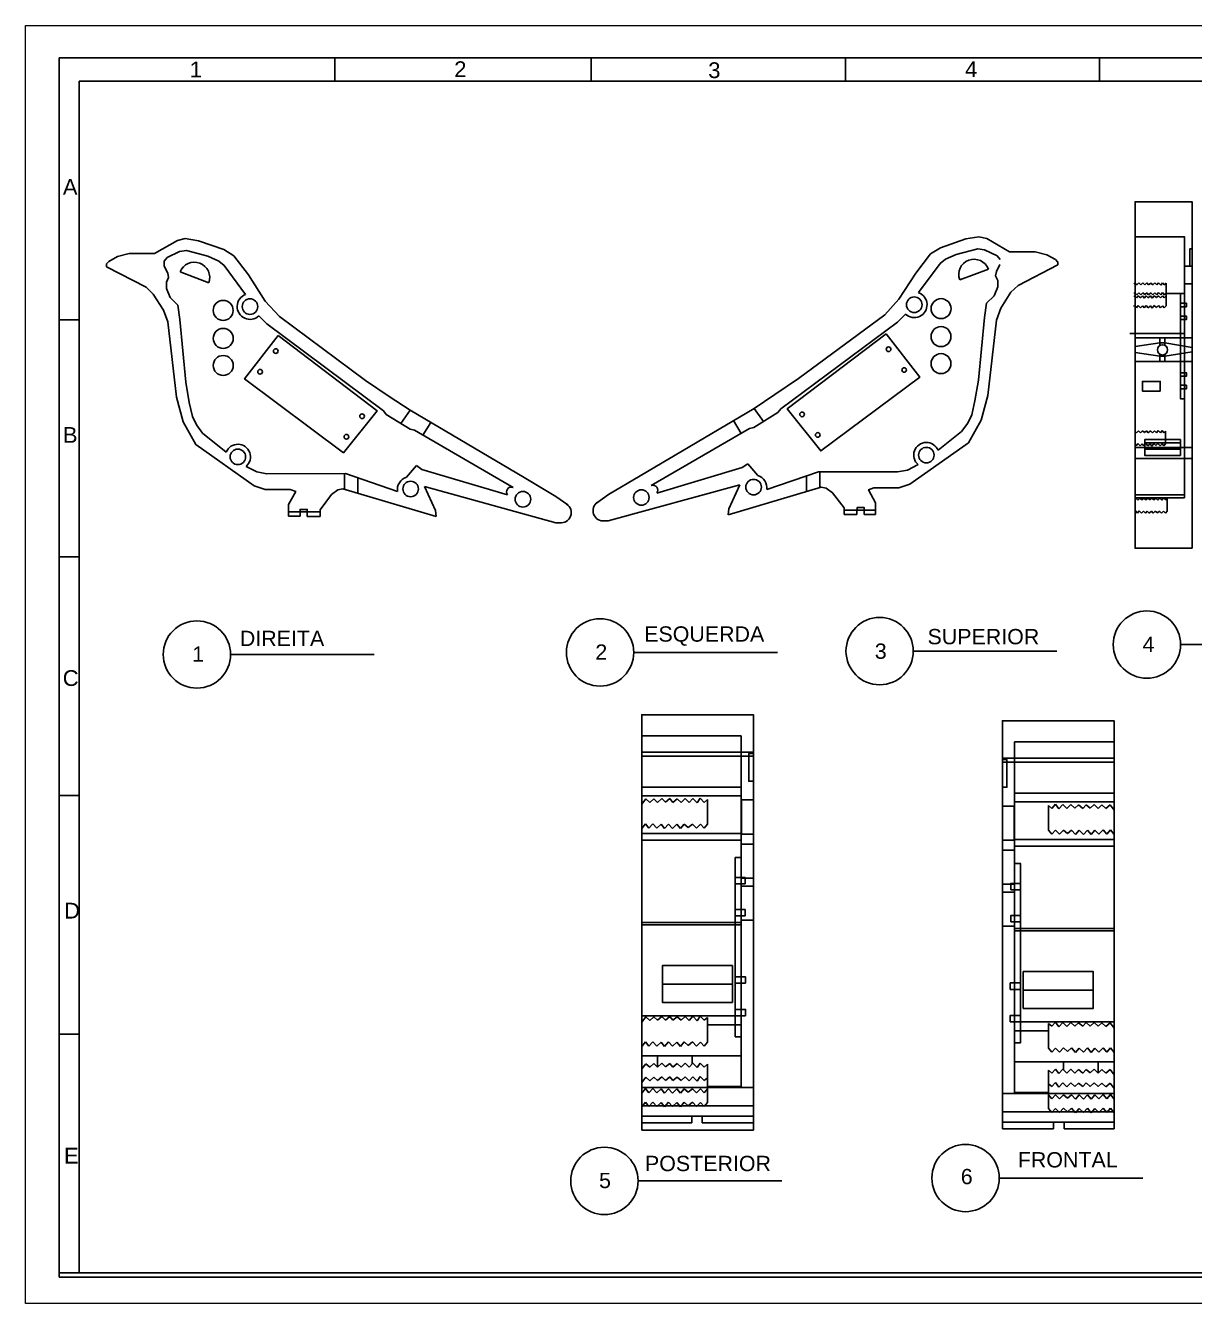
# Model space of a CAD drawing. Header units: inches. Extents: x 22 to 314, y 15 to 209.
# Drawn here: x 21.8 to 199.6, y 14.5 to 209 of the extents above; entities that cross this region are included whole.
import ezdxf
from ezdxf.lldxf.tags import DXFTag

# ---------------------------------------------------------------- set-up
doc = ezdxf.new("R2010")
doc.units = ezdxf.units.IN
doc.layers.add('1', color=1, linetype='Continuous')
doc.layers.add('TEXTOS', color=11, linetype='Continuous', lineweight=13)
doc.layers.add('TRAZOS 3', color=50, linetype='Continuous', lineweight=9)
tags = doc.linetypes.add('CONTOUR', pattern=[0.46875, 0.375, -0.09375]).pattern_tags.tags
tags[6:7] = [DXFTag(74, 4), DXFTag(75, 0), DXFTag(340, '0'), DXFTag(46, 1.0), DXFTag(50, 0.0), DXFTag(44, 0.0), DXFTag(45, 0.0)]
tags[4:5] = [DXFTag(74, 4), DXFTag(75, 0), DXFTag(340, '0'), DXFTag(46, 1.0), DXFTag(50, 0.0), DXFTag(44, 0.0), DXFTag(45, 0.0)]

msp = doc.modelspace()

# ---------------------------------------------------------------- linework, layer by layer
at = {"color": 1}
for p, q in [((41.44, 174.29), (44.91, 176.29)), ((44.91, 176.29), (46.1, 176.57)), ((46.1, 176.57), (48.09, 176.24)), ((48.09, 176.24), (51.96, 174.88)), ((160.94, 175.15), (159.44, 174.22)), ((164.82, 176.51), (160.94, 175.15)), ((166.8, 176.84), (164.82, 176.51)), ((167.99, 176.56), (166.8, 176.84)), ((171.47, 174.56), (167.99, 176.56)), ((34.12, 172.69), (34.47, 173.09)), ((34.47, 173.09), (35.8, 173.81)), ((35.8, 173.81), (37.55, 174.29)), ((37.55, 174.29), (41.44, 174.29)), ((51.96, 174.88), (53.46, 173.94)), ((53.46, 173.94), (55.69, 171.03)), ((159.44, 174.22), (157.21, 171.3)), ((175.36, 174.56), (171.47, 174.56)), ((177.1, 174.08), (175.36, 174.56)), ((178.43, 173.37), (177.1, 174.08)), ((178.78, 172.97), (178.43, 173.37)), ((34.12, 172.28), (34.12, 172.69)), ((40.14, 169.17), (34.12, 172.28)), ((157.21, 171.3), (154.64, 167.32)), ((168.24, 171.92), (163.87, 170.27)), ((172.76, 169.44), (178.78, 172.55)), ((178.78, 172.55), (178.78, 172.97)), ((55.69, 171.03), (58.26, 167.05)), ((154.64, 167.32), (152.48, 164.97)), ((58.26, 167.05), (60.42, 164.69)), ((60.42, 164.69), (73.53, 154.97)), ((152.48, 164.97), (139.37, 155.25)), ((73.53, 154.97), (77.13, 152.55)), ((139.37, 155.25), (135.77, 152.82)), ((77.13, 152.55), (80.29, 150.44)), ((135.77, 152.82), (132.61, 150.71)), ((80.29, 150.44), (97.63, 140.19)), ((132.61, 150.71), (115.27, 140.46)), ((97.63, 140.19), (102.43, 137.32)), ((115.27, 140.46), (110.47, 137.6)), ((84.27, 134.27), (70.07, 138.47)), ((102.47, 133.32), (82.46, 138.84)), ((82.46, 138.84), (84.15, 135.16)), ((110.43, 133.59), (130.45, 139.11)), ((128.64, 134.54), (142.83, 138.74)), ((130.45, 139.11), (128.76, 135.43)), ((102.43, 137.32), (104.29, 136.02)), ((110.47, 137.6), (108.62, 136.3)), ((108.62, 136.3), (108.62, 136.29)), ((151.08, 136.36), (151.08, 134.57)), ((61.82, 136.08), (61.82, 134.3)), ((63.55, 134.3), (61.82, 134.3)), ((63.55, 134.98), (63.55, 134.3)), ((64.65, 134.98), (64.64, 134.98)), ((64.65, 134.27), (64.65, 134.98)), ((66.6, 134.27), (64.65, 134.27)), ((66.6, 135.28), (66.6, 134.27)), ((84.15, 135.16), (84.27, 134.27)), ((104.29, 136.02), (104.28, 136.01)), ((128.76, 135.43), (128.64, 134.54)), ((146.3, 135.56), (146.3, 134.55)), ((146.3, 134.55), (148.25, 134.55)), ((148.25, 134.55), (148.25, 135.25)), ((148.25, 135.25), (148.26, 135.25)), ((149.35, 135.25), (149.35, 134.57)), ((149.35, 134.57), (151.08, 134.57)), ((103.04, 133.32), (102.47, 133.32)), ((109.87, 133.59), (110.43, 133.59)), ((170.37, 46.48), (187.34, 46.48)), ((124.71, 42.99), (123.12, 42.99)), ((170.37, 43.68), (187.34, 43.68)), ((178.16, 41.11), (170.37, 41.11)), ((178.16, 42.08), (179.75, 42.08)), ((178.16, 42.08), (178.16, 41.11)), ((179.75, 42.08), (179.75, 41.11)), ((179.75, 41.11), (187.34, 41.11))]:
    msp.add_line(p, q, dxfattribs=at)
at = {"color": 5}
for p, q in [((43.33, 173.66), (42.88, 173.11)), ((42.88, 173.11), (42.91, 172.35)), ((45.24, 174.57), (43.33, 173.66)), ((46.29, 174.73), (45.24, 174.57)), ((49.55, 173.88), (46.29, 174.73)), ((51.21, 173.13), (49.55, 173.88)), ((52.01, 172.48), (51.21, 173.13)), ((42.91, 172.35), (43.44, 171.29)), ((43.44, 171.29), (43.57, 170.64)), ((55.27, 168.05), (52.01, 172.48)), ((43.57, 170.64), (43.22, 169.9)), ((43.22, 169.9), (43.22, 168.96)), ((43.22, 168.96), (43.79, 167.6)), ((43.79, 167.6), (44.96, 166.43)), ((44.96, 166.43), (45.27, 164.26)), ((45.27, 164.26), (46.17, 154.73)), ((58.48, 163.56), (57.29, 164.8)), ((76.25, 150.37), (58.48, 163.56)), ((46.17, 154.73), (46.7, 151.62)), ((46.7, 151.62), (47.2, 149.49)), ((76.67, 149.81), (76.25, 150.37)), ((80.31, 147.55), (76.67, 149.81)), ((47.2, 149.49), (47.79, 148.2)), ((47.79, 148.2), (48.74, 146.95)), ((48.74, 146.95), (52.32, 144.07)), ((80.97, 147.38), (80.31, 147.55)), ((95.94, 138.7), (80.97, 147.38)), ((79.73, 140.23), (81.24, 142.02)), ((81.24, 142.02), (82.09, 141.43)), ((55.36, 141.89), (56.99, 141.04)), ((56.99, 141.04), (58.48, 140.77)), ((58.48, 140.77), (70.48, 140.8)), ((70.48, 140.8), (78.37, 138.08)), ((82.09, 141.43), (95.08, 137.57))]:
    msp.add_line(p, q, dxfattribs=at)
at = {"color": 3, "linetype": 'CONTOUR'}
for p, q in [((160.89, 172.75), (161.69, 173.4)), ((161.69, 173.4), (163.35, 174.16)), ((163.35, 174.16), (166.61, 175)), ((166.61, 175), (167.66, 174.84)), ((167.66, 174.84), (169.57, 173.93)), ((169.57, 173.93), (170.02, 173.39)), ((45.31, 171.48), (49.68, 169.83)), ((157.63, 168.33), (160.89, 172.75)), ((169.46, 171.57), (169.33, 170.91)), ((169.99, 172.62), (169.46, 171.57)), ((169.69, 169.23), (169.11, 167.87)), ((169.33, 170.91), (169.69, 170.18)), ((169.69, 170.18), (169.69, 169.23)), ((190.49, 169.79), (190.38, 169.68)), ((190.81, 169.52), (190.49, 169.79)), ((191.12, 169.8), (190.81, 169.52)), ((191.4, 169.52), (191.12, 169.8)), ((191.72, 169.82), (191.4, 169.52)), ((192.02, 169.54), (191.72, 169.82)), ((192.34, 169.81), (192.02, 169.54)), ((192.59, 169.52), (192.34, 169.81)), ((192.92, 169.79), (192.59, 169.52)), ((193.22, 169.53), (192.92, 169.79)), ((193.53, 169.82), (193.22, 169.53)), ((193.83, 169.51), (193.53, 169.82)), ((194.13, 169.83), (193.83, 169.51)), ((194.45, 169.49), (194.13, 169.83)), ((194.7, 169.84), (194.45, 169.49)), ((194.99, 169.53), (194.7, 169.84)), ((195.25, 169.75), (194.99, 169.53)), ((195.25, 167.84), (195.25, 169.75)), ((169.11, 167.87), (167.94, 166.71)), ((190.49, 168.28), (190.38, 168.18)), ((190.38, 167.73), (190.47, 167.86)), ((190.47, 167.86), (190.74, 167.53)), ((190.81, 168.02), (190.49, 168.28)), ((190.74, 167.53), (191.03, 167.87)), ((191.12, 168.3), (190.81, 168.02)), ((191.03, 167.87), (191.36, 167.53)), ((191.4, 168.02), (191.12, 168.3)), ((191.36, 167.53), (191.68, 167.84)), ((191.72, 168.32), (191.4, 168.02)), ((191.68, 167.84), (191.95, 167.5)), ((192.02, 168.04), (191.72, 168.32)), ((191.95, 167.5), (192.24, 167.85)), ((192.34, 168.31), (192.02, 168.04)), ((192.24, 167.85), (192.55, 167.52)), ((192.59, 168.02), (192.34, 168.31)), ((192.55, 167.52), (192.88, 167.84)), ((192.92, 168.29), (192.59, 168.02)), ((192.88, 167.84), (193.16, 167.5)), ((193.22, 168.02), (192.92, 168.29)), ((193.16, 167.5), (193.46, 167.85)), ((193.53, 168.31), (193.22, 168.02)), ((193.46, 167.85), (193.78, 167.58)), ((193.83, 168.01), (193.53, 168.31)), ((193.78, 167.58), (194.09, 167.85)), ((194.13, 168.33), (193.83, 168.01)), ((194.09, 167.85), (194.4, 167.53)), ((194.45, 167.99), (194.13, 168.33)), ((194.4, 167.53), (194.71, 167.84)), ((194.7, 168.33), (194.45, 167.99)), ((194.99, 168.02), (194.7, 168.33)), ((194.71, 167.84), (194.99, 167.53)), ((195.25, 168.25), (194.99, 168.02)), ((194.99, 167.53), (195.25, 167.84)), ((195.25, 166.34), (195.25, 168.25)), ((167.94, 166.71), (167.63, 164.53)), ((190.38, 166.23), (190.47, 166.36)), ((190.47, 166.36), (190.74, 166.02)), ((190.74, 166.02), (191.03, 166.36)), ((191.03, 166.36), (191.36, 166.03)), ((191.36, 166.03), (191.68, 166.33)), ((191.68, 166.33), (191.95, 166)), ((191.95, 166), (192.24, 166.35)), ((192.24, 166.35), (192.55, 166.02)), ((192.55, 166.02), (192.88, 166.34)), ((192.88, 166.34), (193.16, 165.99)), ((193.16, 165.99), (193.46, 166.35)), ((193.46, 166.35), (193.78, 166.07)), ((193.78, 166.07), (194.09, 166.35)), ((194.09, 166.35), (194.4, 166.03)), ((194.4, 166.03), (194.71, 166.34)), ((194.71, 166.34), (194.99, 166.03)), ((194.99, 166.03), (195.25, 166.34)), ((136.65, 150.65), (154.43, 163.83)), ((154.43, 163.83), (155.61, 165.07)), ((167.63, 164.53), (166.73, 155)), ((198.04, 162.1), (189.73, 162.1)), ((190.54, 161.47), (195.09, 161.47)), ((194.33, 160.31), (194.33, 161.47)), ((195.09, 160.3), (195.09, 161.47)), ((195.09, 161.47), (199.22, 161.47)), ((194.29, 160.68), (190.54, 160.13)), ((195.09, 160.68), (194.29, 160.68)), ((199.22, 159.97), (195.09, 160.68)), ((194.33, 158.65), (190.54, 159.24)), ((190.54, 157.87), (195.09, 157.87)), ((194.33, 157.87), (194.33, 158.94)), ((195.09, 158.65), (194.33, 158.65)), ((199.22, 159.3), (195.09, 158.65)), ((195.09, 157.87), (195.09, 158.94)), ((195.09, 157.87), (199.22, 157.87)), ((166.73, 155), (166.2, 151.89)), ((166.2, 151.89), (165.71, 149.76)), ((198.04, 152.18), (198.04, 137.1)), ((78.88, 148.44), (80.29, 150.44)), ((132.59, 147.82), (136.23, 150.09)), ((134.02, 148.71), (132.61, 150.71)), ((165.71, 149.76), (165.11, 148.47)), ((82.25, 146.64), (83.43, 148.58)), ((130.65, 146.92), (129.47, 148.86)), ((165.11, 148.47), (164.16, 147.22)), ((116.96, 138.98), (131.93, 147.66)), ((164.16, 147.22), (160.59, 144.34)), ((190.75, 147.01), (190.54, 147.2)), ((191.06, 147.3), (190.75, 147.01)), ((191.35, 147.02), (191.06, 147.3)), ((191.67, 147.32), (191.35, 147.02)), ((191.97, 147.04), (191.67, 147.32)), ((192.29, 147.3), (191.97, 147.04)), ((192.54, 147.02), (192.29, 147.3)), ((192.87, 147.29), (192.54, 147.02)), ((193.17, 147.02), (192.87, 147.29)), ((193.48, 147.31), (193.17, 147.02)), ((193.78, 147), (193.48, 147.31)), ((194.08, 147.33), (193.78, 147)), ((194.4, 146.99), (194.08, 147.33)), ((194.64, 147.33), (194.4, 146.99)), ((194.94, 147.02), (194.64, 147.33)), ((195.19, 147.24), (194.94, 147.02)), ((195.19, 145.34), (195.19, 147.24)), ((190.54, 145.2), (190.69, 145.02)), ((199.22, 144.77), (190.54, 144.77)), ((190.69, 145.02), (190.98, 145.36)), ((190.98, 145.36), (191.3, 145.03)), ((191.3, 145.03), (191.62, 145.33)), ((191.62, 145.33), (191.9, 145)), ((191.9, 145), (192.19, 145.35)), ((197.45, 145.48), (192.02, 145.48)), ((197.45, 144.51), (192.02, 144.51)), ((192.19, 145.35), (192.5, 145.01)), ((192.5, 145.01), (192.82, 145.34)), ((192.82, 145.34), (193.11, 144.99)), ((193.11, 144.99), (193.4, 145.35)), ((193.4, 145.35), (193.72, 145.07)), ((193.72, 145.07), (194.03, 145.35)), ((194.03, 145.35), (194.35, 145.03)), ((194.35, 145.03), (194.66, 145.34)), ((194.66, 145.34), (194.94, 145.03)), ((194.94, 145.03), (195.19, 145.34)), ((131.66, 142.29), (130.81, 141.7)), ((133.18, 140.51), (131.66, 142.29)), ((157.54, 142.17), (155.91, 141.31)), ((199.22, 143.11), (190.54, 143.11)), ((70.29, 138.4), (70.29, 140.8)), ((72.34, 137.8), (72.34, 140.16)), ((130.81, 141.7), (117.82, 137.84)), ((142.42, 141.08), (134.53, 138.35)), ((140.57, 138.07), (140.57, 140.44)), ((154.42, 141.04), (142.42, 141.08)), ((142.61, 138.67), (142.61, 141.08)), ((155.91, 141.31), (154.42, 141.04)), ((190.65, 137.04), (190.54, 136.93)), ((190.96, 136.77), (190.65, 137.04)), ((191.28, 137.06), (190.96, 136.77)), ((191.56, 136.78), (191.28, 137.06)), ((191.88, 137.08), (191.56, 136.78)), ((192.18, 136.79), (191.88, 137.08)), ((192.5, 137.06), (192.18, 136.79)), ((192.75, 136.78), (192.5, 137.06)), ((193.08, 137.04), (192.75, 136.78)), ((193.38, 136.78), (193.08, 137.04)), ((193.69, 137.07), (193.38, 136.78)), ((193.99, 136.76), (193.69, 137.07)), ((194.29, 137.08), (193.99, 136.76)), ((194.61, 136.74), (194.29, 137.08)), ((194.86, 137.09), (194.61, 136.74)), ((195.15, 136.78), (194.86, 137.09)), ((195.41, 137), (195.15, 136.78)), ((195.41, 135.1), (195.41, 137)), ((197.94, 137.55), (198.04, 137.55)), ((198.04, 137.1), (197.94, 137.1)), ((63.55, 134.98), (61.82, 134.98)), ((64.65, 134.98), (66.6, 134.98)), ((148.25, 135.25), (146.3, 135.25)), ((149.35, 135.25), (151.08, 135.25)), ((190.54, 134.98), (190.62, 135.11)), ((190.62, 135.11), (190.9, 134.78)), ((190.9, 134.78), (191.19, 135.12)), ((191.19, 135.12), (191.52, 134.79)), ((191.52, 134.79), (191.83, 135.09)), ((191.83, 135.09), (192.11, 134.76)), ((192.11, 134.76), (192.4, 135.1)), ((192.4, 135.1), (192.71, 134.77)), ((192.71, 134.77), (193.04, 135.1)), ((193.04, 135.1), (193.32, 134.75)), ((193.32, 134.75), (193.62, 135.1)), ((193.62, 135.1), (193.94, 134.83)), ((193.94, 134.83), (194.25, 135.1)), ((194.25, 135.1), (194.56, 134.79)), ((194.56, 134.79), (194.87, 135.1)), ((194.87, 135.1), (195.15, 134.79)), ((195.15, 134.79), (195.41, 135.1)), ((130.66, 100.91), (115.52, 100.91)), ((130.66, 78.02), (130.66, 100.91)), ((172.2, 77.11), (172.2, 100)), ((172.2, 100), (187.34, 100)), ((130.66, 93.09), (115.52, 93.09)), ((130.66, 91.75), (115.52, 91.75)), ((172.2, 92.18), (187.34, 92.18)), ((116.12, 91.28), (115.52, 90.47)), ((116.75, 90.75), (116.12, 91.28)), ((117.36, 91.32), (116.75, 90.75)), ((117.92, 90.76), (117.36, 91.32)), ((118.55, 91.35), (117.92, 90.76)), ((119.15, 90.8), (118.55, 91.35)), ((119.77, 91.33), (119.15, 90.8)), ((120.26, 90.76), (119.77, 91.33)), ((120.92, 91.29), (120.26, 90.76)), ((121.5, 90.77), (120.92, 91.29)), ((122.12, 91.34), (121.5, 90.77)), ((122.71, 90.74), (122.12, 91.34)), ((123.3, 91.37), (122.71, 90.74)), ((123.94, 90.7), (123.3, 91.37)), ((124.42, 91.38), (123.94, 90.7)), ((125, 90.77), (124.42, 91.38)), ((125.5, 91.21), (125, 90.77)), ((125.5, 87.45), (125.5, 91.21)), ((172.2, 90.83), (187.34, 90.83)), ((177.36, 86.54), (177.36, 90.3)), ((177.36, 90.3), (177.86, 89.85)), ((177.86, 89.85), (178.45, 90.47)), ((178.45, 90.47), (178.93, 89.79)), ((178.93, 89.79), (179.57, 90.46)), ((179.57, 90.46), (180.16, 89.82)), ((180.16, 89.82), (180.75, 90.43)), ((180.75, 90.43), (181.36, 89.86)), ((181.36, 89.86), (181.94, 90.38)), ((181.94, 90.38), (182.6, 89.85)), ((182.6, 89.85), (183.09, 90.41)), ((183.09, 90.41), (183.72, 89.89)), ((183.72, 89.89), (184.31, 90.44)), ((184.31, 90.44), (184.95, 89.85)), ((184.95, 89.85), (185.5, 90.4)), ((185.5, 90.4), (186.12, 89.84)), ((186.12, 89.84), (186.74, 90.37)), ((186.74, 90.37), (187.34, 89.56)), ((116.08, 87.48), (115.52, 86.77)), ((130.66, 86.04), (115.52, 86.04)), ((116.08, 87.48), (116.62, 86.83)), ((116.62, 86.83), (117.19, 87.5)), ((117.19, 87.5), (117.83, 86.84)), ((117.83, 86.84), (118.46, 87.44)), ((118.46, 87.44), (119, 86.78)), ((119, 86.78), (119.58, 87.47)), ((119.58, 87.47), (120.19, 86.81)), ((120.19, 86.81), (120.83, 87.45)), ((120.83, 87.45), (121.39, 86.77)), ((121.39, 86.77), (121.97, 87.47)), ((121.97, 87.47), (122.6, 86.93)), ((122.6, 86.93), (123.22, 87.47)), ((123.22, 87.47), (123.83, 86.84)), ((123.83, 86.84), (124.44, 87.45)), ((124.44, 87.45), (125, 86.84)), ((125, 86.84), (125.5, 87.45)), ((177.86, 85.93), (177.36, 86.54)), ((178.42, 86.54), (177.86, 85.93)), ((179.03, 85.93), (178.42, 86.54)), ((179.65, 86.56), (179.03, 85.93)), ((180.26, 86.01), (179.65, 86.56)), ((180.89, 86.56), (180.26, 86.01)), ((181.48, 85.86), (180.89, 86.56)), ((182.03, 86.54), (181.48, 85.86)), ((182.68, 85.9), (182.03, 86.54)), ((183.29, 86.56), (182.68, 85.9)), ((183.86, 85.87), (183.29, 86.56)), ((184.4, 86.53), (183.86, 85.87)), ((185.03, 85.93), (184.4, 86.53)), ((185.67, 86.58), (185.03, 85.93)), ((186.24, 85.91), (185.67, 86.58)), ((186.79, 86.57), (186.24, 85.91)), ((186.79, 86.57), (187.34, 85.86)), ((130.66, 84.99), (115.52, 84.99)), ((172.2, 85.13), (187.34, 85.13)), ((172.2, 84.08), (187.34, 84.08)), ((173.55, 62.21), (184.19, 62.21)), ((129.75, 58.28), (115.52, 58.28)), ((116.12, 58.12), (115.52, 57.31)), ((116.75, 57.59), (116.12, 58.12)), ((117.36, 58.15), (116.75, 57.59)), ((117.92, 57.6), (117.36, 58.15)), ((118.55, 58.19), (117.92, 57.6)), ((119.15, 57.64), (118.55, 58.19)), ((119.77, 58.16), (119.15, 57.64)), ((120.26, 57.6), (119.77, 58.16)), ((120.92, 58.13), (120.26, 57.6)), ((121.5, 57.61), (120.92, 58.13)), ((122.12, 58.18), (121.5, 57.61)), ((122.71, 57.57), (122.12, 58.18)), ((123.3, 58.21), (122.71, 57.57)), ((123.94, 57.54), (123.3, 58.21)), ((124.42, 58.22), (123.94, 57.54)), ((125, 57.6), (124.42, 58.22)), ((125.5, 58.05), (125, 57.6)), ((125.5, 54.29), (125.5, 58.05)), ((130.66, 56.93), (125.5, 56.93)), ((173.12, 57.37), (187.34, 57.37)), ((177.36, 53.38), (177.36, 57.13)), ((177.36, 57.13), (177.86, 56.69)), ((177.86, 56.69), (178.45, 57.3)), ((178.45, 57.3), (178.93, 56.63)), ((178.93, 56.63), (179.57, 57.29)), ((179.57, 57.29), (180.16, 56.66)), ((180.16, 56.66), (180.75, 57.27)), ((180.75, 57.27), (181.36, 56.7)), ((181.36, 56.7), (181.94, 57.21)), ((181.94, 57.21), (182.6, 56.69)), ((182.6, 56.69), (183.09, 57.25)), ((183.09, 57.25), (183.72, 56.72)), ((183.72, 56.72), (184.31, 57.28)), ((184.31, 57.28), (184.95, 56.69)), ((184.95, 56.69), (185.5, 57.24)), ((185.5, 57.24), (186.12, 56.68)), ((186.12, 56.68), (186.74, 57.21)), ((186.74, 57.21), (187.34, 56.4)), ((130.66, 55.09), (130.66, 47.4)), ((172.2, 56.02), (177.36, 56.02)), ((116.08, 54.32), (115.52, 53.61)), ((116.08, 54.32), (116.62, 53.66)), ((116.62, 53.66), (117.19, 54.33)), ((117.19, 54.33), (117.83, 53.68)), ((117.83, 53.68), (118.46, 54.28)), ((118.46, 54.28), (119, 53.62)), ((119, 53.62), (119.58, 54.31)), ((119.58, 54.31), (120.19, 53.65)), ((120.19, 53.65), (120.83, 54.29)), ((120.83, 54.29), (121.39, 53.61)), ((121.39, 53.61), (121.97, 54.31)), ((121.97, 54.31), (122.6, 53.76)), ((122.6, 53.76), (123.22, 54.31)), ((123.22, 54.31), (123.83, 53.68)), ((123.83, 53.68), (124.44, 54.29)), ((124.44, 54.29), (125, 53.68)), ((125, 53.68), (125.5, 54.29)), ((172.2, 54.18), (172.2, 46.48)), ((177.86, 52.76), (177.36, 53.38)), ((178.42, 53.38), (177.86, 52.76)), ((179.03, 52.76), (178.42, 53.38)), ((179.65, 53.39), (179.03, 52.76)), ((180.26, 52.85), (179.65, 53.39)), ((180.89, 53.39), (180.26, 52.85)), ((181.48, 52.69), (180.89, 53.39)), ((182.03, 53.38), (181.48, 52.69)), ((182.68, 52.74), (182.03, 53.38)), ((183.29, 53.39), (182.68, 52.74)), ((183.86, 52.71), (183.29, 53.39)), ((184.4, 53.36), (183.86, 52.71)), ((185.03, 52.76), (184.4, 53.36)), ((185.67, 53.42), (185.03, 52.76)), ((186.24, 52.75), (185.67, 53.42)), ((186.79, 53.41), (186.24, 52.75)), ((186.79, 53.41), (187.34, 52.7)), ((130.66, 52.18), (115.52, 52.18)), ((116.12, 51), (115.52, 50.2)), ((116.75, 50.47), (116.12, 51)), ((117.36, 51.04), (116.75, 50.47)), ((117.92, 50.48), (117.36, 51.04)), ((118.55, 51.07), (117.92, 50.48)), ((117.94, 52.18), (117.94, 50.5)), ((119.15, 50.52), (118.55, 51.07)), ((119.77, 51.05), (119.15, 50.52)), ((120.26, 50.48), (119.77, 51.05)), ((120.92, 51.01), (120.26, 50.48)), ((121.5, 50.49), (120.92, 51.01)), ((122.12, 51.06), (121.5, 50.49)), ((122.71, 50.46), (122.12, 51.06)), ((123.3, 51.09), (122.71, 50.46)), ((123.21, 52.18), (123.21, 51)), ((123.94, 50.42), (123.3, 51.09)), ((124.42, 51.1), (123.94, 50.42)), ((125, 50.49), (124.42, 51.1)), ((125.5, 50.93), (125, 50.49)), ((125.5, 47.17), (125.5, 50.93)), ((172.2, 51.27), (187.34, 51.27)), ((179.65, 51.27), (179.65, 50.09)), ((184.93, 51.27), (184.93, 49.59)), ((116.12, 48.94), (115.52, 48.13)), ((116.75, 48.41), (116.12, 48.94)), ((117.36, 48.97), (116.75, 48.41)), ((117.92, 48.42), (117.36, 48.97)), ((118.55, 49.01), (117.92, 48.42)), ((119.15, 48.45), (118.55, 49.01)), ((119.77, 48.98), (119.15, 48.45)), ((120.26, 48.42), (119.77, 48.98)), ((120.92, 48.94), (120.26, 48.42)), ((121.5, 48.43), (120.92, 48.94)), ((122.12, 49), (121.5, 48.43)), ((122.71, 48.39), (122.12, 49)), ((123.3, 49.02), (122.71, 48.39)), ((123.94, 48.36), (123.3, 49.02)), ((124.42, 49.03), (123.94, 48.36)), ((125, 48.42), (124.42, 49.03)), ((125.5, 48.86), (125, 48.42)), ((125.5, 45.11), (125.5, 48.86)), ((177.36, 46.26), (177.36, 50.02)), ((177.36, 50.02), (177.86, 49.57)), ((177.86, 49.57), (178.45, 50.19)), ((178.45, 50.19), (178.93, 49.51)), ((178.93, 49.51), (179.57, 50.18)), ((179.57, 50.18), (180.16, 49.54)), ((180.16, 49.54), (180.75, 50.15)), ((180.75, 50.15), (181.36, 49.58)), ((181.36, 49.58), (181.94, 50.1)), ((181.94, 50.1), (182.6, 49.57)), ((182.6, 49.57), (183.09, 50.13)), ((183.09, 50.13), (183.72, 49.61)), ((183.72, 49.61), (184.31, 50.16)), ((184.31, 50.16), (184.95, 49.57)), ((184.95, 49.57), (185.5, 50.12)), ((185.5, 50.12), (186.12, 49.56)), ((186.12, 49.56), (186.74, 50.09)), ((186.74, 50.09), (187.34, 49.28)), ((132.5, 47.4), (115.52, 47.4)), ((116.08, 47.2), (115.52, 46.49)), ((116.08, 47.2), (116.62, 46.55)), ((116.62, 46.55), (117.19, 47.22)), ((117.19, 47.22), (117.83, 46.56)), ((117.83, 46.56), (118.46, 47.16)), ((118.46, 47.16), (119, 46.5)), ((119, 46.5), (119.58, 47.19)), ((119.58, 47.19), (120.19, 46.53)), ((120.19, 46.53), (120.83, 47.17)), ((120.83, 47.17), (121.39, 46.49)), ((121.39, 46.49), (121.97, 47.19)), ((121.97, 47.19), (122.6, 46.65)), ((122.6, 46.65), (123.22, 47.19)), ((123.22, 47.19), (123.83, 46.56)), ((123.83, 46.56), (124.44, 47.17)), ((124.44, 47.17), (125, 46.56)), ((125, 46.56), (125.5, 47.17)), ((130.66, 47.52), (125.5, 47.52)), ((177.36, 44.2), (177.36, 47.95)), ((177.36, 47.95), (177.86, 47.51)), ((177.86, 47.51), (178.45, 48.12)), ((178.45, 48.12), (178.93, 47.44)), ((178.93, 47.44), (179.57, 48.11)), ((179.57, 48.11), (180.16, 47.48)), ((180.16, 47.48), (180.75, 48.09)), ((180.75, 48.09), (181.36, 47.51)), ((181.36, 47.51), (181.94, 48.03)), ((181.94, 48.03), (182.6, 47.51)), ((182.6, 47.51), (183.09, 48.07)), ((183.09, 48.07), (183.72, 47.54)), ((183.72, 47.54), (184.31, 48.09)), ((184.31, 48.09), (184.95, 47.51)), ((184.95, 47.51), (185.5, 48.06)), ((185.5, 48.06), (186.12, 47.5)), ((186.12, 47.5), (186.74, 48.02)), ((186.74, 48.02), (187.34, 47.22)), ((116.08, 45.14), (115.52, 44.43)), ((116.08, 45.14), (116.62, 44.48)), ((116.62, 44.48), (117.19, 45.15)), ((117.19, 45.15), (117.83, 44.49)), ((117.83, 44.49), (118.46, 45.09)), ((118.46, 45.09), (119, 44.44)), ((119, 44.44), (119.58, 45.12)), ((119.58, 45.12), (120.19, 44.47)), ((120.19, 44.47), (120.83, 45.11)), ((120.83, 45.11), (121.39, 44.42)), ((121.39, 44.42), (121.97, 45.12)), ((121.97, 45.12), (122.6, 44.58)), ((122.6, 44.58), (123.22, 45.12)), ((123.22, 45.12), (123.83, 44.49)), ((123.83, 44.49), (124.44, 45.11)), ((124.44, 45.11), (125, 44.49)), ((125, 44.49), (125.5, 45.11)), ((172.2, 46.61), (177.36, 46.61)), ((177.86, 45.65), (177.36, 46.26)), ((178.42, 46.26), (177.86, 45.65)), ((179.03, 45.65), (178.42, 46.26)), ((179.65, 46.28), (179.03, 45.65)), ((180.26, 45.73), (179.65, 46.28)), ((180.89, 46.28), (180.26, 45.73)), ((181.48, 45.58), (180.89, 46.28)), ((182.03, 46.26), (181.48, 45.58)), ((182.68, 45.62), (182.03, 46.26)), ((183.29, 46.28), (182.68, 45.62)), ((183.86, 45.59), (183.29, 46.28)), ((184.4, 46.25), (183.86, 45.59)), ((185.03, 45.65), (184.4, 46.25)), ((185.67, 46.3), (185.03, 45.65)), ((186.24, 45.63), (185.67, 46.3)), ((186.79, 46.29), (186.24, 45.63)), ((186.79, 46.29), (187.34, 45.58)), ((132.5, 44.6), (115.52, 44.6)), ((132.48, 42.99), (115.52, 42.99)), ((123.12, 42.99), (123.12, 42.02)), ((124.71, 42.99), (124.71, 42.02)), ((177.86, 43.58), (177.36, 44.2)), ((178.42, 44.2), (177.86, 43.58)), ((179.03, 43.58), (178.42, 44.2)), ((179.65, 44.21), (179.03, 43.58)), ((180.26, 43.67), (179.65, 44.21)), ((180.89, 44.21), (180.26, 43.67)), ((181.48, 43.51), (180.89, 44.21)), ((182.03, 44.2), (181.48, 43.51)), ((182.68, 43.55), (182.03, 44.2)), ((183.29, 44.21), (182.68, 43.55)), ((183.86, 43.52), (183.29, 44.21)), ((184.4, 44.18), (183.86, 43.52)), ((185.03, 43.58), (184.4, 44.18)), ((185.67, 44.24), (185.03, 43.58)), ((186.24, 43.57), (185.67, 44.24)), ((186.79, 44.22), (186.24, 43.57)), ((186.79, 44.22), (187.34, 43.52)), ((123.12, 42.02), (115.52, 42.02)), ((124.71, 42.02), (132.5, 42.02)), ((170.38, 42.08), (187.34, 42.08))]:
    msp.add_line(p, q, dxfattribs=at)
at = {"color": 3}
for p, q in [((136.23, 150.09), (136.65, 150.65)), ((131.93, 147.66), (132.59, 147.82))]:
    msp.add_line(p, q, dxfattribs=at)
at = {"color": 1, "linetype": 'ByBlock'}
for p, q in [((63.55, 134.98), (64.64, 134.98)), ((149.35, 135.25), (148.26, 135.25)), ((197.47, 114.77), (219.31, 114.77)), ((53, 113.27), (74.84, 113.27)), ((114.31, 113.58), (136.14, 113.58)), ((156.82, 113.78), (178.66, 113.78)), ((115.52, 42.02), (115.52, 40.89)), ((115.52, 40.89), (132.5, 40.89)), ((132.5, 40.89), (132.5, 42.02)), ((114.96, 33.16), (136.8, 33.16)), ((169.88, 33.6), (191.72, 33.6))]:
    msp.add_line(p, q, dxfattribs=at)
at = {"color": 5, "linetype": 'ByBlock'}
msp.add_line((129.31, 63.12), (118.67, 63.12), dxfattribs=at)
at = {"color": 1}
for points in [[(199.22, 129.43), (190.54, 129.43), (190.54, 182.17), (199.22, 182.17)], [(170.37, 96.88), (187.34, 96.88), (187.34, 97.47), (170.37, 97.47)]]:
    msp.add_lwpolyline(points, close=True, dxfattribs=at)
at = {"color": 3, "linetype": 'CONTOUR'}
for points in [[(190.54, 168.19), (190.54, 176.83), (198.04, 176.83), (198.04, 168.19), (195.25, 168.19)], [(197.94, 137.55), (190.54, 137.55), (190.54, 137.1), (197.94, 137.1)], [(63.55, 134.98), (62.85, 134.98)], [(64.64, 134.98), (64.64, 135.34), (63.55, 135.34), (63.55, 134.98)], [(64.98, 134.98), (64.64, 134.98)], [(147.93, 135.25), (148.26, 135.25)], [(148.26, 135.25), (148.26, 135.62), (149.35, 135.62), (149.35, 135.25)], [(149.35, 135.25), (150.05, 135.25)]]:
    msp.add_lwpolyline(points, dxfattribs=at)
for points in [[(199.22, 172.38), (198.89, 172.38), (198.89, 175), (199.22, 175)], [(199.22, 172.38), (198.04, 172.38), (198.04, 169.66), (199.22, 169.66)], [(198.04, 152.18), (197.45, 152.18), (197.45, 168.19), (198.04, 168.19)], [(197.45, 166.18), (198.35, 166.18), (198.35, 166.71), (197.45, 166.71)], [(197.45, 164.24), (198.35, 164.24), (198.35, 164.77), (197.45, 164.77)], [(152.7, 162.08), (157.79, 155.46), (142.74, 144.24), (137.64, 150.65)], [(197.45, 155.6), (198.35, 155.6), (198.35, 156.13), (197.45, 156.13)], [(194.38, 153.35), (191.65, 153.35), (191.65, 154.81), (194.38, 154.81)], [(197.45, 153.69), (198.35, 153.69), (198.35, 154.23), (197.45, 154.23)], [(132.5, 97.8), (115.52, 97.8), (115.52, 98.38), (132.5, 98.38)], [(132.49, 93.98), (131.8, 93.98), (131.8, 98.19), (132.49, 98.19)], [(170.38, 93.07), (171.06, 93.07), (171.06, 97.28), (170.38, 97.28)], [(132.49, 91.13), (130.69, 91.13), (130.69, 85.94), (132.49, 85.94)], [(170.38, 90.21), (172.17, 90.21), (172.17, 85.03), (170.38, 85.03)], [(132.49, 84.42), (130.66, 84.42), (130.66, 79.25), (132.49, 79.25)], [(130.66, 82.36), (129.75, 82.36), (129.75, 55.09), (130.66, 55.09)], [(170.38, 83.51), (172.2, 83.51), (172.2, 78.34), (170.38, 78.34)], [(172.2, 81.44), (173.12, 81.44), (173.12, 54.18), (172.2, 54.18)], [(131.24, 78.37), (129.75, 78.37), (129.75, 79.35), (131.24, 79.35)], [(132.49, 78.02), (130.66, 78.02), (130.66, 72.84), (132.49, 72.84)], [(171.63, 77.46), (173.12, 77.46), (173.12, 78.44), (171.63, 78.44)], [(170.38, 77.11), (172.2, 77.11), (172.2, 71.93), (170.38, 71.93)], [(131.24, 73.48), (129.75, 73.48), (129.75, 74.44), (131.24, 74.44)], [(130.66, 72.11), (115.52, 72.11), (115.52, 72.46), (130.66, 72.46)], [(171.63, 72.57), (173.12, 72.57), (173.12, 73.53), (171.63, 73.53)], [(172.2, 71.2), (187.34, 71.2), (187.34, 71.55), (172.2, 71.55)], [(131.3, 63.23), (129.75, 63.23), (129.75, 64.2), (131.3, 64.2)], [(173.55, 59.42), (184.19, 59.42), (184.19, 65.01), (173.55, 65.01)], [(171.57, 62.31), (173.12, 62.31), (173.12, 63.28), (171.57, 63.28)], [(131.3, 58.28), (129.75, 58.28), (129.75, 59.26), (131.3, 59.26)], [(171.57, 57.37), (173.12, 57.37), (173.12, 58.34), (171.57, 58.34)]]:
    msp.add_lwpolyline(points, close=True, dxfattribs=at)
at = {"color": 1}
for points in [[(151.08, 136.36), (150.01, 138.33), (150.83, 138.65), (154.64, 138.65), (156.31, 139.2), (165.19, 145.47), (167.12, 148.95), (168.15, 152.7), (169.46, 164.15), (170.12, 165.95), (171.67, 168.39), (172.76, 169.44)], [(61.82, 136.08), (62.89, 138.05), (62.07, 138.37), (58.26, 138.37), (56.59, 138.92), (47.71, 145.2), (45.78, 148.67), (44.75, 152.42), (43.44, 163.87), (42.78, 165.67), (41.23, 168.12), (40.14, 169.17)], [(70.07, 138.47), (69.31, 138.3), (68.35, 137.59), (66.6, 135.28)], [(142.83, 138.74), (143.59, 138.57), (144.55, 137.87), (146.3, 135.56)], [(115.52, 42.02), (115.52, 104.1), (132.5, 104.1), (132.5, 42.02)], [(187.34, 41.11), (187.34, 103.18), (170.37, 103.18), (170.37, 41.11)]]:
    msp.add_lwpolyline(points, dxfattribs=at)
at = {"color": 5}
msp.add_lwpolyline([(60.21, 161.8), (55.11, 155.19), (70.16, 143.97), (75.26, 150.37)], close=True, dxfattribs=at)
at = {"color": 1, "linetype": 'ByBlock'}
msp.add_lwpolyline([(197.45, 143.56), (192.02, 143.56), (192.02, 145.97), (197.45, 145.97)], close=True, dxfattribs=at)
at = {"color": 5, "linetype": 'ByBlock'}
msp.add_lwpolyline([(129.31, 60.33), (118.67, 60.33), (118.67, 65.92), (129.31, 65.92)], close=True, dxfattribs=at)
at = {"color": 6}
for centre, radius in [((55.94, 166.21), 1.18), ((59.85, 159.44), 0.354), ((57.47, 156.29), 0.354), ((72.99, 149.53), 0.354), ((70.61, 146.4), 0.354), ((54.1, 143.34), 1.18), ((80.37, 138.46), 1.18), ((97.45, 136.89), 1.18)]:
    msp.add_circle(centre, radius, dxfattribs=at)
at = {"color": 3, "linetype": 'CONTOUR'}
for centre, radius in [((156.96, 166.49), 1.18), ((153.05, 159.71), 0.354), ((194.71, 159.62), 0.779), ((155.43, 156.56), 0.354), ((139.91, 149.81), 0.354), ((142.29, 146.67), 0.354), ((158.8, 143.61), 1.18), ((115.46, 137.16), 1.18), ((132.53, 138.74), 1.18)]:
    msp.add_circle(centre, radius, dxfattribs=at)
at = {"color": 5}
for centre in [(161.04, 165.9), (51.86, 165.63), (51.87, 161.37), (161.03, 161.64), (51.87, 157.25), (161.03, 157.53)]:
    msp.add_circle(centre, 1.52, dxfattribs=at)
at = {"color": 1, "linetype": 'ByBlock'}
for centre in [(109.18, 113.58), (151.7, 113.78), (192.34, 114.77), (47.87, 113.27), (109.84, 33.16), (164.76, 33.6)]:
    msp.add_circle(centre, 5.12, dxfattribs=at)
at = {"color": 1}
for centre, radius, start, end in [((166.06, 171.08), 2.33, 21.0375, 200.1436), ((103.23, 134.86), 1.56, 262.7752, 56.7482), ((109.67, 135.14), 1.56, 123.2518, 277.2248)]:
    msp.add_arc(centre, radius, start, end, dxfattribs=at)
at = {"color": 3, "linetype": 'CONTOUR'}
for centre, radius, start, end in [((47.49, 170.64), 2.33, 339.8564, 158.9625), ((156.96, 166.49), 1.95, 226.4867, 70.0612), ((158.8, 143.61), 1.92, 22.2167, 228.8229), ((132.58, 138.63), 1.97, 352.1129, 72.3503), ((117.21, 138.27), 0.749, 325.2973, 108.8532)]:
    msp.add_arc(centre, radius, start, end, dxfattribs=at)
at = {"color": 5}
for centre, radius, start, end in [((55.94, 166.21), 1.95, 109.9388, 313.5133), ((54.1, 143.34), 1.92, 311.1771, 157.7833), ((80.32, 138.35), 1.97, 107.6497, 187.8871), ((95.7, 137.99), 0.749, 71.1468, 214.7027)]:
    msp.add_arc(centre, radius, start, end, dxfattribs=at)
at = {"layer": '1', "color": 1}
for p, q in [((26.9, 204.08), (266.15, 204.08)), ((26.9, 204.08), (26.9, 18.51)), ((68.85, 204.08), (68.85, 200.53)), ((107.85, 200.53), (107.85, 204.08)), ((146.52, 204.08), (146.52, 200.53)), ((185.12, 204.08), (185.12, 200.53)), ((29.94, 200.53), (262.71, 200.53)), ((29.94, 200.53), (29.94, 19.19)), ((26.9, 164.21), (29.94, 164.21)), ((26.9, 128.14), (29.94, 128.14)), ((26.9, 91.81), (29.94, 91.81)), ((26.9, 55.49), (29.94, 55.49)), ((26.9, 19.19), (266.15, 19.19)), ((266.15, 18.51), (26.9, 18.51))]:
    msp.add_line(p, q, dxfattribs=at)
at = {"layer": 'TRAZOS 3', "color": 1}
msp.add_lwpolyline([(313.5, 14.52), (21.81, 14.52), (21.81, 208.97), (313.5, 208.97)], close=True, dxfattribs=at)

# ---------------------------------------------------------------- texts
at = {"layer": 'TEXTOS', "color": 1, "char_height": 2.4, "width": 12.6418, "attachment_point": 1}
for s, insert in [('{\\fArial|b0|i0|c0|p34;1}', (46.77, 203.49)), ('{\\fArial|b0|i0|c0|p34;2}', (87, 203.53)), ('{\\fArial|b0|i0|c0|p34;3}', (125.63, 203.38)), ('{\\fArial|b0|i0|c0|p34;4}', (164.69, 203.53)), ('{\\fArial|b0|i0|c0|p34;A}', (27.48, 185.62)), ('{\\fArial|b0|i0|c0|p34;B}', (27.48, 147.88)), ('{\\fArial|b0|i0|c0|p34;C}', (27.46, 110.88)), ('{\\fArial|b0|i0|c0|p34;D}', (27.67, 75.49)), ('{\\fArial|b0|i0|c0|p34;E}', (27.66, 38.2))]:
    msp.add_mtext(s, dxfattribs=dict(at, insert=insert))
at = {"layer": 'TEXTOS', "color": 1, "linetype": 'ByBlock', "char_height": 2.3293, "attachment_point": 1}
for s, insert, width in [('{\\fArial|b0|i0|c0|p34;DIREITA}', (54.4, 116.88), 70.3739), ('{\\fArial|b0|i0|c0|p34;ESQUERDA}', (115.89, 117.55), 70.3739), ('{\\fArial|b0|i0|c0|p34;SUPERIOR}', (158.98, 117.15), 53.2022), ('{\\fArial|b0|i0|c0|p34;2}', (108.46, 114.8), 42.4623), ('{\\fArial|b0|i0|c0|p34;3}', (150.96, 114.94), 42.4623), ('{\\fArial|b0|i0|c0|p34;4}', (191.69, 115.99), 42.4623), ('{\\fArial|b0|i0|c0|p34;1}', (47.15, 114.49), 42.4623), ('{\\fArial|b0|i0|c0|p34;POSTERIOR}', (116.01, 36.98), 70.3739), ('{\\fArial|b0|i0|c0|p34;FRONTAL}', (172.71, 37.54), 70.3739), ('{\\fArial|b0|i0|c0|p34;6}', (164.04, 34.99), 42.4623), ('{\\fArial|b0|i0|c0|p34;5}', (109.03, 34.39), 42.4623)]:
    msp.add_mtext(s, dxfattribs=dict(at, insert=insert, width=width))

doc.saveas('drawing.dxf')
